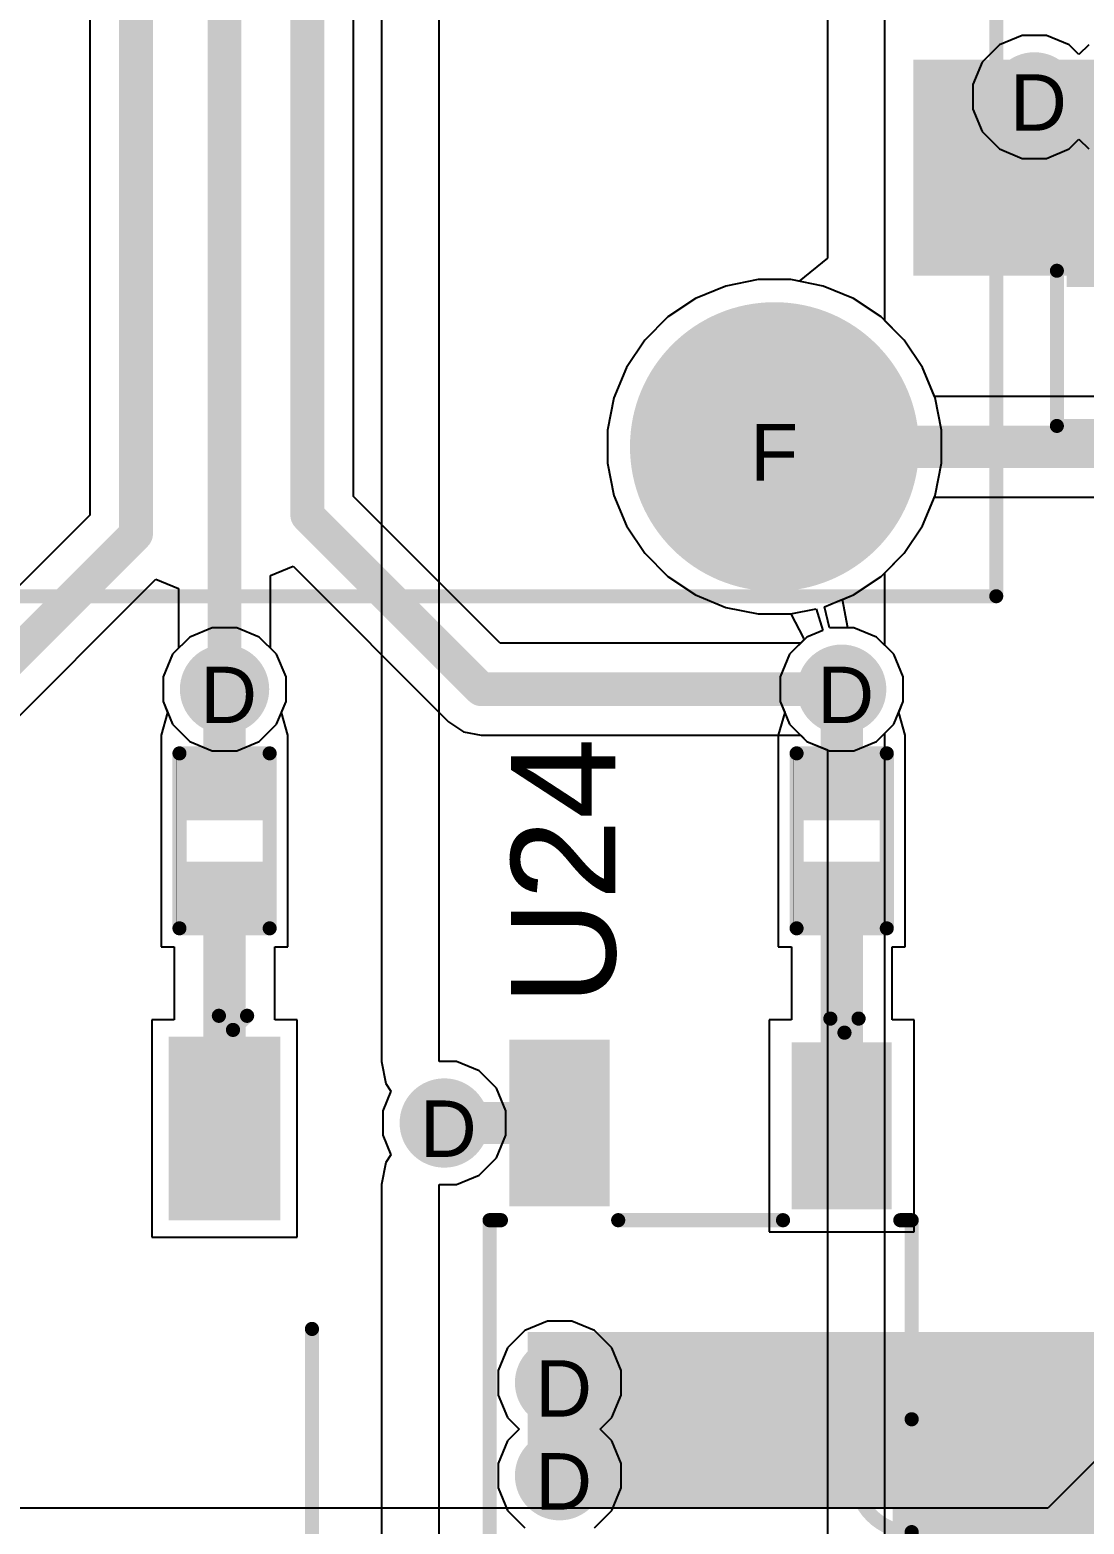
# Model space of a CAD drawing. Header units: inches. Extents: x 0 to 5401, y 0 to 5414.
# Drawn here: x 133.63 to 143.12, y 15.85 to 29.3 of the extents above; entities that cross this region are included whole.
import ezdxf

# ---------------------------------------------------------------- set-up
doc = ezdxf.new("R2010")
doc.units = ezdxf.units.IN
for name, color, linetype in [('Bottom Layer', 5, 'Continuous'), ('Bottom Solder', 6, 'Continuous'), ('Drill Drawing', 1, 'Continuous'), ('Layer 1', 16, 'Continuous'), ('Layer 2', 76, 'Continuous'), ('Multi-Layer', 9, 'Continuous'), ('Pad Holes', 156, 'Continuous'), ('Top Layer', 1, 'Continuous'), ('Top Overlay', 2, 'Continuous'), ('Top Paste', 8, 'Continuous'), ('Top Solder', 216, 'Continuous'), ('Via Holes', 16, 'Continuous')]:
    doc.layers.add(name, color=color, linetype=linetype)
doc.styles.add('Arial', font='', dxfattribs={"height": 0.2})
doc.styles.get('Arial').set_extended_font_data('Arial')

# ---------------------------------------------------------------- blocks, each defined once
blk = doc.blocks.new('SO_5_12')
at = {"layer": 'Top Layer'}
for points in [[(-3.85, 0.87), (-3.85, 1.67), (-2.45, 1.67), (-2.45, 0.87)], [(2.45, 0.87), (2.45, 1.67), (3.85, 1.67), (3.85, 0.87)], [(2.475, -0.4), (2.475, 0.4), (3.875, 0.4), (3.875, -0.4)], [(-3.875, -1.67), (-3.875, -0.87), (-2.475, -0.87), (-2.475, -1.67)], [(2.45, -1.67), (2.45, -0.87), (3.85, -0.87), (3.85, -1.67)]]:
    blk.add_hatch(color=1, dxfattribs=at).paths.add_polyline_path(points)
at = {"layer": 'Top Paste'}
for points in [[(-3.85, 0.87), (-3.85, 1.67), (-2.45, 1.67), (-2.45, 0.87)], [(2.45, 0.87), (2.45, 1.67), (3.85, 1.67), (3.85, 0.87)], [(2.475, -0.4), (2.475, 0.4), (3.875, 0.4), (3.875, -0.4)], [(-3.875, -1.67), (-3.875, -0.87), (-2.475, -0.87), (-2.475, -1.67)], [(2.45, -1.67), (2.45, -0.87), (3.85, -0.87), (3.85, -1.67)]]:
    blk.add_hatch(color=8, dxfattribs=at).paths.add_polyline_path(points)
at = {"layer": 'Top Solder'}
for points in [[(-3.901, 0.819), (-3.901, 1.721), (-2.399, 1.721), (-2.399, 0.819)], [(2.399, 0.819), (2.399, 1.721), (3.901, 1.721), (3.901, 0.819)], [(2.424, -0.451), (2.424, 0.451), (3.926, 0.451), (3.926, -0.451)], [(-3.926, -1.721), (-3.926, -0.819), (-2.424, -0.819), (-2.424, -1.721)], [(2.399, -1.721), (2.399, -0.819), (3.901, -0.819), (3.901, -1.721)]]:
    blk.add_hatch(color=216, dxfattribs=at).paths.add_polyline_path(points)
at = {"layer": 'Top Overlay'}
for points in [[(-2.3, 1.798, 0.127, 0.127, 0), (-2.3, 1.9, 0.127, 0.127, 0)], [(-0.508, 1.9, 0.127, 0.127, 0), (-2.3, 1.9, 0.127, 0.127, 0)], [(0.508, 1.9, 0.127, 0.127, -1), (-0.508, 1.9, 0.127, 0.127, 0)], [(2.3, 1.9, 0.127, 0.127, 0), (0.508, 1.9, 0.127, 0.127, 0)], [(2.3, 1.798, 0.127, 0.127, 0), (2.3, 1.9, 0.127, 0.127, 0)], [(2.3, 1.798, 0.127, 0.127, 0), (2.3, 1.9, 0.127, 0.127, 0)], [(-3.988, 1.295, 0.127, 0.127, 0), (-4.115, 1.422, 0.127, 0.127, 0)], [(-4.115, 1.168, 0.127, 0.127, 0), (-4.115, 1.422, 0.127, 0.127, 0)], [(-4.115, 1.168, 0.127, 0.127, 0), (-3.988, 1.295, 0.127, 0.127, 0)], [(-2.3, -0.742, 0.127, 0.127, 0), (-2.3, 0.742, 0.127, 0.127, 0)], [(2.3, 0.519, 0.127, 0.127, 0), (2.3, 0.742, 0.127, 0.127, 0)], [(2.3, -0.742, 0.127, 0.127, 0), (2.3, -0.519, 0.127, 0.127, 0)], [(-2.3, -1.9, 0.127, 0.127, 0), (-2.3, -1.798, 0.127, 0.127, 0)], [(2.3, -1.9, 0.127, 0.127, 0), (2.3, -1.798, 0.127, 0.127, 0)], [(2.3, -1.9, 0.127, 0.127, 0), (-2.3, -1.9, 0.127, 0.127, 0)]]:
    blk.add_lwpolyline(points, format="xyseb", dxfattribs=at)
for points in [[(-2.332, 1.9, 0.0635, 0.0635, 1), (-2.268, 1.9, 0.0635, 0.0635, 1)], [(-2.332, 1.9, 0.0635, 0.0635, 1), (-2.268, 1.9, 0.0635, 0.0635, 1)], [(-0.54, 1.9, 0.0635, 0.0635, 1), (-0.476, 1.9, 0.0635, 0.0635, 1)], [(-0.539, 1.9, 0.0635, 0.0635, 1), (-0.476, 1.9, 0.0635, 0.0635, 1)], [(0.476, 1.9, 0.0635, 0.0635, 1), (0.54, 1.9, 0.0635, 0.0635, 1)], [(0.476, 1.9, 0.0635, 0.0635, 1), (0.54, 1.9, 0.0635, 0.0635, 1)], [(2.268, 1.9, 0.0635, 0.0635, 1), (2.332, 1.9, 0.0635, 0.0635, 1)], [(2.268, 1.9, 0.0635, 0.0635, 1), (2.332, 1.9, 0.0635, 0.0635, 1)], [(2.268, 1.9, 0.0635, 0.0635, 1), (2.332, 1.9, 0.0635, 0.0635, 1)], [(-2.332, 1.798, 0.0635, 0.0635, 1), (-2.268, 1.798, 0.0635, 0.0635, 1)], [(2.268, 1.798, 0.0635, 0.0635, 1), (2.332, 1.798, 0.0635, 0.0635, 1)], [(2.268, 1.798, 0.0635, 0.0635, 1), (2.332, 1.798, 0.0635, 0.0635, 1)], [(-4.147, 1.422, 0.0635, 0.0635, 1), (-4.083, 1.422, 0.0635, 0.0635, 1)], [(-4.147, 1.422, 0.0635, 0.0635, 1), (-4.083, 1.422, 0.0635, 0.0635, 1)], [(-4.02, 1.295, 0.0635, 0.0635, 1), (-3.956, 1.295, 0.0635, 0.0635, 1)], [(-4.02, 1.295, 0.0635, 0.0635, 1), (-3.956, 1.295, 0.0635, 0.0635, 1)], [(-4.147, 1.168, 0.0635, 0.0635, 1), (-4.083, 1.168, 0.0635, 0.0635, 1)], [(-4.147, 1.168, 0.0635, 0.0635, 1), (-4.083, 1.168, 0.0635, 0.0635, 1)], [(-2.332, 0.742, 0.0635, 0.0635, 1), (-2.268, 0.742, 0.0635, 0.0635, 1)], [(2.268, 0.742, 0.0635, 0.0635, 1), (2.332, 0.742, 0.0635, 0.0635, 1)], [(2.268, 0.519, 0.0635, 0.0635, 1), (2.332, 0.519, 0.0635, 0.0635, 1)], [(2.268, -0.519, 0.0635, 0.0635, 1), (2.332, -0.519, 0.0635, 0.0635, 1)], [(-2.332, -0.742, 0.0635, 0.0635, 1), (-2.268, -0.742, 0.0635, 0.0635, 1)], [(2.268, -0.742, 0.0635, 0.0635, 1), (2.332, -0.742, 0.0635, 0.0635, 1)], [(-2.332, -1.798, 0.0635, 0.0635, 1), (-2.268, -1.798, 0.0635, 0.0635, 1)], [(2.268, -1.798, 0.0635, 0.0635, 1), (2.332, -1.798, 0.0635, 0.0635, 1)], [(-2.332, -1.9, 0.0635, 0.0635, 1), (-2.268, -1.9, 0.0635, 0.0635, 1)], [(-2.332, -1.9, 0.0635, 0.0635, 1), (-2.268, -1.9, 0.0635, 0.0635, 1)], [(2.268, -1.9, 0.0635, 0.0635, 1), (2.332, -1.9, 0.0635, 0.0635, 1)], [(2.268, -1.9, 0.0635, 0.0635, 1), (2.332, -1.9, 0.0635, 0.0635, 1)]]:
    blk.add_lwpolyline(points, format="xyseb", close=True, dxfattribs=at)
blk = doc.blocks.new('SOP_4_2_54_16')
at = {"layer": 'Top Layer'}
for points in [[(-3.85, 1.67), (-2.4, 1.67), (-2.4, 0.87), (-3.85, 0.87)], [(2.4, 1.67), (3.85, 1.67), (3.85, 0.87), (2.4, 0.87)], [(-3.85, -0.87), (-2.4, -0.87), (-2.4, -1.67), (-3.85, -1.67)], [(2.4, -0.87), (3.85, -0.87), (3.85, -1.67), (2.4, -1.67)]]:
    blk.add_hatch(color=1, dxfattribs=at).paths.add_polyline_path(points)
at = {"layer": 'Top Paste'}
for points in [[(-3.85, 1.67), (-2.4, 1.67), (-2.4, 0.87), (-3.85, 0.87)], [(2.4, 1.67), (3.85, 1.67), (3.85, 0.87), (2.4, 0.87)], [(-3.85, -0.87), (-2.4, -0.87), (-2.4, -1.67), (-3.85, -1.67)], [(2.4, -0.87), (3.85, -0.87), (3.85, -1.67), (2.4, -1.67)]]:
    blk.add_hatch(color=8, dxfattribs=at).paths.add_polyline_path(points)
at = {"layer": 'Top Solder'}
for points in [[(-3.952, 1.772), (-2.298, 1.772), (-2.298, 0.768), (-3.952, 0.768)], [(2.298, 1.772), (3.952, 1.772), (3.952, 0.768), (2.298, 0.768)], [(-3.952, -0.768), (-2.298, -0.768), (-2.298, -1.772), (-3.952, -1.772)], [(2.298, -0.768), (3.952, -0.768), (3.952, -1.772), (2.298, -1.772)]]:
    blk.add_hatch(color=216, dxfattribs=at).paths.add_polyline_path(points)
at = {"layer": 'Top Overlay'}
for points in [[(1.676, 2.057, 0.127, 0.127, 0), (-1.321, 2.057, 0.127, 0.127, 0)], [(-4.013, 1.346, 0.127, 0.127, 0), (-4.14, 1.473, 0.127, 0.127, 0)], [(-4.14, 1.219, 0.127, 0.127, 0), (-4.14, 1.473, 0.127, 0.127, 0)], [(-4.14, 1.219, 0.127, 0.127, 0), (-4.013, 1.346, 0.127, 0.127, 0)], [(1.676, -2.057, 0.127, 0.127, 0), (-1.321, -2.057, 0.127, 0.127, 0)]]:
    blk.add_lwpolyline(points, format="xyseb", dxfattribs=at)
for points in [[(-1.353, 2.057, 0.0635, 0.0635, 1), (-1.289, 2.057, 0.0635, 0.0635, 1)], [(1.645, 2.057, 0.0635, 0.0635, 1), (1.708, 2.057, 0.0635, 0.0635, 1)], [(-4.172, 1.473, 0.0635, 0.0635, 1), (-4.108, 1.473, 0.0635, 0.0635, 1)], [(-4.172, 1.473, 0.0635, 0.0635, 1), (-4.108, 1.473, 0.0635, 0.0635, 1)], [(-4.045, 1.346, 0.0635, 0.0635, 1), (-3.981, 1.346, 0.0635, 0.0635, 1)], [(-4.045, 1.346, 0.0635, 0.0635, 1), (-3.981, 1.346, 0.0635, 0.0635, 1)], [(-4.172, 1.219, 0.0635, 0.0635, 1), (-4.108, 1.219, 0.0635, 0.0635, 1)], [(-4.172, 1.219, 0.0635, 0.0635, 1), (-4.108, 1.219, 0.0635, 0.0635, 1)], [(-1.353, -2.057, 0.0635, 0.0635, 1), (-1.289, -2.057, 0.0635, 0.0635, 1)], [(1.645, -2.057, 0.0635, 0.0635, 1), (1.708, -2.057, 0.0635, 0.0635, 1)]]:
    blk.add_lwpolyline(points, format="xyseb", close=True, dxfattribs=at)
blk = doc.blocks.new('R___0402_70')
at = {"layer": 'Top Layer'}
for points in [[(-0.699, -0.318), (-0.699, 0.317), (-0.241, 0.317), (-0.241, -0.318)], [(0.241, -0.318), (0.241, 0.317), (0.699, 0.317), (0.699, -0.318)]]:
    blk.add_hatch(color=1, dxfattribs=at).paths.add_polyline_path(points)
at = {"layer": 'Top Paste'}
for points in [[(-0.699, -0.318), (-0.699, 0.317), (-0.241, 0.317), (-0.241, -0.318)], [(0.241, -0.318), (0.241, 0.317), (0.699, 0.317), (0.699, -0.318)]]:
    blk.add_hatch(color=8, dxfattribs=at).paths.add_polyline_path(points)
at = {"layer": 'Top Solder'}
for points in [[(-0.754, -0.373), (-0.754, 0.373), (-0.186, 0.373), (-0.186, -0.373)], [(0.186, -0.373), (0.186, 0.373), (0.754, 0.373), (0.754, -0.373)]]:
    blk.add_hatch(color=216, dxfattribs=at).paths.add_polyline_path(points)
at = {"layer": 'Top Overlay'}
for points in [[(0.787, 0.406, 0.127, 0.127, 0), (-0.787, 0.406, 0.127, 0.127, 0)], [(-0.787, -0.406, 0.127, 0.127, 0), (-0.787, 0.406, 0.127, 0.127, 0)], [(0.787, -0.406, 0.127, 0.127, 0), (0.787, 0.406, 0.127, 0.127, 0)], [(0.787, -0.406, 0.127, 0.127, 0), (-0.787, -0.406, 0.127, 0.127, 0)], [(0.813, -0.432, 0.00323, 0.00323, 0), (-0.813, -0.432, 0.00323, 0.00323, 0)]]:
    blk.add_lwpolyline(points, format="xyseb", dxfattribs=at)
for points in [[(-0.819, 0.406, 0.0635, 0.0635, 1), (-0.756, 0.406, 0.0635, 0.0635, 1)], [(-0.819, 0.406, 0.0635, 0.0635, 1), (-0.756, 0.406, 0.0635, 0.0635, 1)], [(0.756, 0.406, 0.0635, 0.0635, 1), (0.819, 0.406, 0.0635, 0.0635, 1)], [(0.756, 0.406, 0.0635, 0.0635, 1), (0.819, 0.406, 0.0635, 0.0635, 1)], [(-0.819, -0.406, 0.0635, 0.0635, 1), (-0.756, -0.406, 0.0635, 0.0635, 1)], [(-0.819, -0.406, 0.0635, 0.0635, 1), (-0.756, -0.406, 0.0635, 0.0635, 1)], [(0.756, -0.406, 0.0635, 0.0635, 1), (0.819, -0.406, 0.0635, 0.0635, 1)], [(0.756, -0.406, 0.0635, 0.0635, 1), (0.819, -0.406, 0.0635, 0.0635, 1)], [(-0.814, -0.432, 0.00161, 0.00161, 1), (-0.812, -0.432, 0.00161, 0.00161, 1)], [(0.812, -0.432, 0.00161, 0.00161, 1), (0.814, -0.432, 0.00161, 0.00161, 1)]]:
    blk.add_lwpolyline(points, format="xyseb", close=True, dxfattribs=at)
blk = doc.blocks.new('R___0402_78')
at = {"layer": 'Top Layer'}
for points in [[(-0.699, -0.318), (-0.699, 0.317), (-0.241, 0.317), (-0.241, -0.318)], [(0.241, -0.318), (0.241, 0.317), (0.699, 0.317), (0.699, -0.318)]]:
    blk.add_hatch(color=1, dxfattribs=at).paths.add_polyline_path(points)
at = {"layer": 'Top Paste'}
for points in [[(-0.699, -0.318), (-0.699, 0.317), (-0.241, 0.317), (-0.241, -0.318)], [(0.241, -0.318), (0.241, 0.317), (0.699, 0.317), (0.699, -0.318)]]:
    blk.add_hatch(color=8, dxfattribs=at).paths.add_polyline_path(points)
at = {"layer": 'Top Solder'}
for points in [[(-0.754, -0.373), (-0.754, 0.373), (-0.186, 0.373), (-0.186, -0.373)], [(0.186, -0.373), (0.186, 0.373), (0.754, 0.373), (0.754, -0.373)]]:
    blk.add_hatch(color=216, dxfattribs=at).paths.add_polyline_path(points)
at = {"layer": 'Top Overlay'}
for points in [[(0.787, 0.406, 0.127, 0.127, 0), (-0.787, 0.406, 0.127, 0.127, 0)], [(-0.787, -0.406, 0.127, 0.127, 0), (-0.787, 0.406, 0.127, 0.127, 0)], [(0.787, -0.406, 0.127, 0.127, 0), (0.787, 0.406, 0.127, 0.127, 0)], [(0.787, -0.406, 0.127, 0.127, 0), (-0.787, -0.406, 0.127, 0.127, 0)], [(0.813, -0.432, 0.00323, 0.00323, 0), (-0.813, -0.432, 0.00323, 0.00323, 0)]]:
    blk.add_lwpolyline(points, format="xyseb", dxfattribs=at)
for points in [[(-0.819, 0.406, 0.0635, 0.0635, 1), (-0.756, 0.406, 0.0635, 0.0635, 1)], [(-0.819, 0.406, 0.0635, 0.0635, 1), (-0.756, 0.406, 0.0635, 0.0635, 1)], [(0.756, 0.406, 0.0635, 0.0635, 1), (0.819, 0.406, 0.0635, 0.0635, 1)], [(0.756, 0.406, 0.0635, 0.0635, 1), (0.819, 0.406, 0.0635, 0.0635, 1)], [(-0.819, -0.406, 0.0635, 0.0635, 1), (-0.756, -0.406, 0.0635, 0.0635, 1)], [(-0.819, -0.406, 0.0635, 0.0635, 1), (-0.756, -0.406, 0.0635, 0.0635, 1)], [(0.756, -0.406, 0.0635, 0.0635, 1), (0.819, -0.406, 0.0635, 0.0635, 1)], [(0.756, -0.406, 0.0635, 0.0635, 1), (0.819, -0.406, 0.0635, 0.0635, 1)], [(-0.814, -0.432, 0.00161, 0.00161, 1), (-0.812, -0.432, 0.00161, 0.00161, 1)], [(0.812, -0.432, 0.00161, 0.00161, 1), (0.814, -0.432, 0.00161, 0.00161, 1)]]:
    blk.add_lwpolyline(points, format="xyseb", close=True, dxfattribs=at)
blk = doc.blocks.new('SOT_23_164')
at = {"layer": 'Top Layer'}
for points in [[(-0.41, 1.46), (0.41, 1.46), (0.41, 0.54), (-0.41, 0.54)], [(-1.36, -0.54), (-0.54, -0.54), (-0.54, -1.46), (-1.36, -1.46)], [(0.54, -0.54), (1.36, -0.54), (1.36, -1.46), (0.54, -1.46)]]:
    blk.add_hatch(color=1, dxfattribs=at).paths.add_polyline_path(points)
at = {"layer": 'Top Paste'}
for points in [[(-0.41, 1.46), (0.41, 1.46), (0.41, 0.54), (-0.41, 0.54)], [(-1.36, -0.54), (-0.54, -0.54), (-0.54, -1.46), (-1.36, -1.46)], [(0.54, -0.54), (1.36, -0.54), (1.36, -1.46), (0.54, -1.46)]]:
    blk.add_hatch(color=8, dxfattribs=at).paths.add_polyline_path(points)
at = {"layer": 'Top Solder'}
for points in [[(-0.512, 1.562), (0.512, 1.562), (0.512, 0.438), (-0.512, 0.438)], [(-1.462, -0.438), (-0.438, -0.438), (-0.438, -1.562), (-1.462, -1.562)], [(0.438, -0.438), (1.462, -0.438), (1.462, -1.562), (0.438, -1.562)]]:
    blk.add_hatch(color=216, dxfattribs=at).paths.add_polyline_path(points)
at = {"layer": 'Top Overlay'}
for points in [[(-1.549, 0.813, 0.127, 0.127, 0), (-1.549, -0.584, 0.127, 0.127, 0)], [(-0.559, 0.813, 0.127, 0.127, 0), (-1.549, 0.813, 0.127, 0.127, 0)], [(1.549, 0.813, 0.127, 0.127, 0), (0.559, 0.813, 0.127, 0.127, 0)], [(1.549, 0.813, 0.127, 0.127, 0), (1.549, -0.584, 0.127, 0.127, 0)], [(0.33, -0.787, 0.127, 0.127, 0), (-0.33, -0.787, 0.127, 0.127, 0)], [(-1.549, -1.168, 0.127, 0.127, 0), (-1.676, -1.041, 0.127, 0.127, 0)], [(-1.676, -1.041, 0.127, 0.127, 0), (-1.676, -1.295, 0.127, 0.127, 0)], [(-1.549, -1.168, 0.127, 0.127, 0), (-1.676, -1.295, 0.127, 0.127, 0)]]:
    blk.add_lwpolyline(points, format="xyseb", dxfattribs=at)
for points in [[(-1.581, 0.813, 0.0635, 0.0635, 1), (-1.518, 0.813, 0.0635, 0.0635, 1)], [(-1.581, 0.813, 0.0635, 0.0635, 1), (-1.518, 0.813, 0.0635, 0.0635, 1)], [(-0.591, 0.813, 0.0635, 0.0635, 1), (-0.527, 0.813, 0.0635, 0.0635, 1)], [(0.527, 0.813, 0.0635, 0.0635, 1), (0.591, 0.813, 0.0635, 0.0635, 1)], [(1.518, 0.813, 0.0635, 0.0635, 1), (1.581, 0.813, 0.0635, 0.0635, 1)], [(1.518, 0.813, 0.0635, 0.0635, 1), (1.581, 0.813, 0.0635, 0.0635, 1)], [(-1.581, -0.584, 0.0635, 0.0635, 1), (-1.518, -0.584, 0.0635, 0.0635, 1)], [(1.518, -0.584, 0.0635, 0.0635, 1), (1.581, -0.584, 0.0635, 0.0635, 1)], [(-0.362, -0.787, 0.0635, 0.0635, 1), (-0.298, -0.787, 0.0635, 0.0635, 1)], [(0.298, -0.787, 0.0635, 0.0635, 1), (0.362, -0.787, 0.0635, 0.0635, 1)], [(-1.708, -1.041, 0.0635, 0.0635, 1), (-1.645, -1.041, 0.0635, 0.0635, 1)], [(-1.708, -1.041, 0.0635, 0.0635, 1), (-1.645, -1.041, 0.0635, 0.0635, 1)], [(-1.581, -1.168, 0.0635, 0.0635, 1), (-1.518, -1.168, 0.0635, 0.0635, 1)], [(-1.581, -1.168, 0.0635, 0.0635, 1), (-1.518, -1.168, 0.0635, 0.0635, 1)], [(-1.708, -1.295, 0.0635, 0.0635, 1), (-1.645, -1.295, 0.0635, 0.0635, 1)], [(-1.708, -1.295, 0.0635, 0.0635, 1), (-1.645, -1.295, 0.0635, 0.0635, 1)]]:
    blk.add_lwpolyline(points, format="xyseb", close=True, dxfattribs=at)
blk = doc.blocks.new('HF33F_024_ZS3_175')
at = {"layer": 'Bottom Layer'}
h = blk.add_hatch(color=5, dxfattribs=at)
edge = h.paths.add_edge_path()
edge.add_arc((-8.9, 3.81), 1.25, 0, 360)
at = {"layer": 'Bottom Solder'}
h = blk.add_hatch(color=6, dxfattribs=at)
edge = h.paths.add_edge_path()
edge.add_arc((-8.9, 3.81), 1.301, 0, 360)
at = {"layer": 'Layer 1'}
h = blk.add_hatch(color=16, dxfattribs=at)
edge = h.paths.add_edge_path()
edge.add_arc((-8.9, 3.81), 1.25, 0, 360)
at = {"layer": 'Layer 2'}
h = blk.add_hatch(color=76, dxfattribs=at)
edge = h.paths.add_edge_path()
edge.add_arc((-8.9, 3.81), 1.25, 0, 360)
at = {"layer": 'Multi-Layer'}
h = blk.add_hatch(color=9, dxfattribs=at)
edge = h.paths.add_edge_path()
edge.add_arc((-8.9, 3.81), 1.25, 0, 360)
at = {"layer": 'Pad Holes'}
h = blk.add_hatch(color=7, dxfattribs=at)
edge = h.paths.add_edge_path()
edge.add_arc((-8.9, 3.81), 0.7, 0, 360)
at = {"layer": 'Top Layer'}
h = blk.add_hatch(color=1, dxfattribs=at)
edge = h.paths.add_edge_path()
edge.add_arc((-8.9, 3.81), 1.25, 0, 360)
at = {"layer": 'Top Solder'}
h = blk.add_hatch(color=216, dxfattribs=at)
edge = h.paths.add_edge_path()
edge.add_arc((-8.9, 3.81), 1.301, 0, 360)
at = {"layer": 'Top Overlay'}
for points in [[(-10.897, 5.156, 0.127, 0.127, 0), (-10.897, -5.163, 0.127, 0.127, 0)], [(9.677, 5.156, 0.127, 0.127, 0), (-10.897, 5.156, 0.127, 0.127, 0)]]:
    blk.add_lwpolyline(points, format="xyseb", dxfattribs=at)
blk.add_lwpolyline([(-10.928, 5.156, 0.0635, 0.0635, 1), (-10.865, 5.156, 0.0635, 0.0635, 1)], format="xyseb", close=True, dxfattribs=at)
blk.add_lwpolyline([(-10.928, 5.156, 0.0635, 0.0635, 1), (-10.865, 5.156, 0.0635, 0.0635, 1)], format="xyseb", close=True, dxfattribs=at)

msp = doc.modelspace()

# ---------------------------------------------------------------- hatches: boundary and pattern name
at = {"layer": 'Bottom Layer'}
h = msp.add_hatch(color=5, dxfattribs=at)
edge = h.paths.add_edge_path()
edge.add_arc((142.672, 28.695), 0.3, 0, 360)
h = msp.add_hatch(color=5, dxfattribs=at)
edge = h.paths.add_edge_path()
edge.add_arc((135.381, 23.363), 0.3, 0, 360)
h = msp.add_hatch(color=5, dxfattribs=at)
edge = h.paths.add_edge_path()
edge.add_arc((140.937, 23.363), 0.3, 0, 360)
h = msp.add_hatch(color=5, dxfattribs=at)
edge = h.paths.add_edge_path()
edge.add_arc((137.359, 19.458), 0.3, 0, 360)
h = msp.add_hatch(color=5, dxfattribs=at)
edge = h.paths.add_edge_path()
edge.add_arc((138.397, 17.12), 0.3, 0, 360)
h = msp.add_hatch(color=5, dxfattribs=at)
edge = h.paths.add_edge_path()
edge.add_arc((138.397, 16.283), 0.3, 0, 360)
at = {"layer": 'Bottom Solder'}
h = msp.add_hatch(color=6, dxfattribs=at)
edge = h.paths.add_edge_path()
edge.add_arc((142.672, 28.695), 0.402, 0, 360)
h = msp.add_hatch(color=6, dxfattribs=at)
edge = h.paths.add_edge_path()
edge.add_arc((143.474, 28.695), 0.402, 0, 360)
h = msp.add_hatch(color=6, dxfattribs=at)
edge = h.paths.add_edge_path()
edge.add_arc((135.381, 23.363), 0.402, 0, 360)
h = msp.add_hatch(color=6, dxfattribs=at)
edge = h.paths.add_edge_path()
edge.add_arc((140.937, 23.363), 0.402, 0, 360)
h = msp.add_hatch(color=6, dxfattribs=at)
edge = h.paths.add_edge_path()
edge.add_arc((137.359, 19.458), 0.402, 0, 360)
h = msp.add_hatch(color=6, dxfattribs=at)
edge = h.paths.add_edge_path()
edge.add_arc((138.397, 17.12), 0.402, 0, 360)
h = msp.add_hatch(color=6, dxfattribs=at)
edge = h.paths.add_edge_path()
edge.add_arc((138.397, 16.283), 0.402, 0, 360)
at = {"layer": 'Layer 1'}
h = msp.add_hatch(color=16, dxfattribs=at)
edge = h.paths.add_edge_path()
edge.add_arc((142.672, 28.695), 0.3, 0, 360)
h = msp.add_hatch(color=16, dxfattribs=at)
edge = h.paths.add_edge_path()
edge.add_arc((135.381, 23.363), 0.3, 0, 360)
h = msp.add_hatch(color=16, dxfattribs=at)
edge = h.paths.add_edge_path()
edge.add_arc((140.937, 23.363), 0.3, 0, 360)
h = msp.add_hatch(color=16, dxfattribs=at)
edge = h.paths.add_edge_path()
edge.add_arc((137.359, 19.458), 0.3, 0, 360)
h = msp.add_hatch(color=16, dxfattribs=at)
edge = h.paths.add_edge_path()
edge.add_arc((138.397, 17.12), 0.3, 0, 360)
h = msp.add_hatch(color=16, dxfattribs=at)
edge = h.paths.add_edge_path()
edge.add_arc((138.397, 16.283), 0.3, 0, 360)
at = {"layer": 'Layer 2'}
h = msp.add_hatch(color=76, dxfattribs=at)
edge = h.paths.add_edge_path()
edge.add_arc((142.672, 28.695), 0.3, 0, 360)
h = msp.add_hatch(color=76, dxfattribs=at)
edge = h.paths.add_edge_path()
edge.add_arc((135.381, 23.363), 0.3, 0, 360)
h = msp.add_hatch(color=76, dxfattribs=at)
edge = h.paths.add_edge_path()
edge.add_arc((140.937, 23.363), 0.3, 0, 360)
h = msp.add_hatch(color=76, dxfattribs=at)
edge = h.paths.add_edge_path()
edge.add_arc((137.359, 19.458), 0.3, 0, 360)
h = msp.add_hatch(color=76, dxfattribs=at)
edge = h.paths.add_edge_path()
edge.add_arc((138.397, 17.12), 0.3, 0, 360)
h = msp.add_hatch(color=76, dxfattribs=at)
edge = h.paths.add_edge_path()
edge.add_arc((138.397, 16.283), 0.3, 0, 360)
at = {"layer": 'Top Layer'}
for points in [[(141.581, 27.086), (143.884, 27.086), (143.884, 29.029), (141.581, 29.029)], [(138.111, 15.988), (143.862, 15.988), (143.862, 17.577), (138.111, 17.577)], [(141.395, 14.509), (143.862, 14.509), (143.862, 17.577), (141.395, 17.577)]]:
    msp.add_hatch(color=1, dxfattribs=at).paths.add_polyline_path(points)
h = msp.add_hatch(color=1, dxfattribs=at)
edge = h.paths.add_edge_path()
edge.add_arc((142.672, 28.695), 0.3, 0, 360)
h = msp.add_hatch(color=1, dxfattribs=at)
edge = h.paths.add_edge_path()
edge.add_arc((135.381, 23.363), 0.3, 0, 360)
h = msp.add_hatch(color=1, dxfattribs=at)
edge = h.paths.add_edge_path()
edge.add_arc((140.937, 23.363), 0.3, 0, 360)
h = msp.add_hatch(color=1, dxfattribs=at)
edge = h.paths.add_edge_path()
edge.add_arc((137.359, 19.458), 0.3, 0, 360)
h = msp.add_hatch(color=1, dxfattribs=at)
edge = h.paths.add_edge_path()
edge.add_arc((138.397, 17.12), 0.3, 0, 360)
h = msp.add_hatch(color=1, dxfattribs=at)
edge = h.paths.add_edge_path()
edge.add_arc((138.397, 16.283), 0.3, 0, 360)
at = {"layer": 'Top Solder'}
h = msp.add_hatch(color=216, dxfattribs=at)
edge = h.paths.add_edge_path()
edge.add_arc((142.672, 28.695), 0.402, 0, 360)
h = msp.add_hatch(color=216, dxfattribs=at)
edge = h.paths.add_edge_path()
edge.add_arc((143.474, 28.695), 0.402, 0, 360)
h = msp.add_hatch(color=216, dxfattribs=at)
edge = h.paths.add_edge_path()
edge.add_arc((135.381, 23.363), 0.402, 0, 360)
h = msp.add_hatch(color=216, dxfattribs=at)
edge = h.paths.add_edge_path()
edge.add_arc((140.937, 23.363), 0.402, 0, 360)
h = msp.add_hatch(color=216, dxfattribs=at)
edge = h.paths.add_edge_path()
edge.add_arc((137.359, 19.458), 0.402, 0, 360)
h = msp.add_hatch(color=216, dxfattribs=at)
edge = h.paths.add_edge_path()
edge.add_arc((138.397, 17.12), 0.402, 0, 360)
h = msp.add_hatch(color=216, dxfattribs=at)
edge = h.paths.add_edge_path()
edge.add_arc((138.397, 16.283), 0.402, 0, 360)
at = {"layer": 'Via Holes'}
h = msp.add_hatch(color=7, dxfattribs=at)
edge = h.paths.add_edge_path()
edge.add_arc((142.672, 28.695), 0.15, 0, 360)
h = msp.add_hatch(color=7, dxfattribs=at)
edge = h.paths.add_edge_path()
edge.add_arc((135.381, 23.363), 0.15, 0, 360)
h = msp.add_hatch(color=7, dxfattribs=at)
edge = h.paths.add_edge_path()
edge.add_arc((140.937, 23.363), 0.15, 0, 360)
h = msp.add_hatch(color=7, dxfattribs=at)
edge = h.paths.add_edge_path()
edge.add_arc((137.359, 19.458), 0.15, 0, 360)
h = msp.add_hatch(color=7, dxfattribs=at)
edge = h.paths.add_edge_path()
edge.add_arc((138.397, 17.12), 0.15, 0, 360)
h = msp.add_hatch(color=7, dxfattribs=at)
edge = h.paths.add_edge_path()
edge.add_arc((138.397, 16.283), 0.15, 0, 360)

# ---------------------------------------------------------------- linework, layer by layer
at = {"layer": 'Bottom Layer'}
for p, q in [((136.541, 25.099), (136.541, 74.953)), ((134.169, 73.603), (134.169, 24.931)), ((140.184, 27.05), (139.893, 26.992)), ((140.48, 27.05), (140.184, 27.05)), ((140.771, 26.992), (140.48, 27.05)), ((139.893, 26.992), (139.62, 26.879)), ((141.044, 26.879), (140.771, 26.992)), ((139.62, 26.879), (139.373, 26.714)), ((141.291, 26.714), (141.044, 26.879)), ((139.373, 26.714), (139.164, 26.505)), ((141.5, 26.505), (141.291, 26.714)), ((139.164, 26.505), (138.999, 26.258)), ((141.665, 26.258), (141.5, 26.505)), ((138.999, 26.258), (138.886, 25.985)), ((141.778, 25.985), (141.665, 26.258)), ((138.886, 25.985), (138.828, 25.694)), ((141.836, 25.694), (141.778, 25.985)), ((138.828, 25.694), (138.828, 25.398)), ((141.836, 25.398), (141.836, 25.694)), ((138.828, 25.398), (138.886, 25.107)), ((141.778, 25.107), (141.836, 25.398)), ((137.863, 23.777), (136.541, 25.099)), ((138.886, 25.107), (138.999, 24.833)), ((141.665, 24.833), (141.778, 25.107)), ((134.169, 24.931), (131.18, 21.942)), ((138.999, 24.833), (139.164, 24.587)), ((141.5, 24.587), (141.665, 24.833)), ((139.164, 24.587), (139.373, 24.378)), ((141.291, 24.378), (141.5, 24.587)), ((131.645, 21.235), (134.763, 24.353)), ((134.763, 24.353), (134.966, 24.269)), ((135.795, 24.386), (135.998, 24.47)), ((135.795, 23.732), (135.795, 24.386)), ((135.998, 24.47), (137.398, 23.07)), ((139.373, 24.378), (139.62, 24.213)), ((141.044, 24.213), (141.291, 24.378)), ((134.966, 24.269), (134.966, 23.732)), ((139.62, 24.213), (139.893, 24.1)), ((140.896, 24.152), (141.044, 24.213)), ((139.893, 24.1), (140.184, 24.042)), ((140.48, 24.042), (140.706, 24.087)), ((140.706, 24.087), (140.766, 23.891)), ((140.783, 24.105), (140.896, 24.152)), ((140.827, 23.917), (140.783, 24.105)), ((140.184, 24.042), (140.48, 24.042)), ((140.623, 23.832), (140.568, 23.777)), ((140.766, 23.891), (140.623, 23.832)), ((141.047, 23.917), (140.827, 23.917)), ((141.251, 23.832), (141.047, 23.917)), ((141.407, 23.677), (141.251, 23.832)), ((134.911, 23.677), (134.827, 23.473)), ((134.966, 23.732), (134.911, 23.677)), ((135.85, 23.677), (135.795, 23.732)), ((135.935, 23.473), (135.85, 23.677)), ((140.568, 23.777), (137.863, 23.777)), ((141.491, 23.473), (141.407, 23.677)), ((134.827, 23.473), (134.827, 23.253)), ((135.935, 23.253), (135.935, 23.473)), ((141.491, 23.253), (141.491, 23.473)), ((134.827, 23.253), (134.911, 23.049)), ((135.85, 23.049), (135.935, 23.253)), ((141.407, 23.049), (141.491, 23.253)), ((134.911, 23.049), (135.067, 22.893)), ((135.694, 22.893), (135.85, 23.049)), ((137.398, 23.07), (137.533, 22.98)), ((141.251, 22.893), (141.407, 23.049)), ((135.067, 22.893), (135.27, 22.809)), ((135.491, 22.809), (135.694, 22.893)), ((137.533, 22.98), (137.691, 22.948)), ((137.691, 22.948), (140.568, 22.948)), ((140.568, 22.948), (140.623, 22.893)), ((140.623, 22.893), (140.827, 22.809)), ((141.047, 22.809), (141.251, 22.893)), ((135.27, 22.809), (135.491, 22.809)), ((140.827, 22.809), (141.047, 22.809)), ((146.601, 19.799), (142.792, 15.991)), ((142.792, 15.991), (38.513, 15.991))]:
    msp.add_line(p, q, dxfattribs=at)
for points in [[(136.126, 24.928, 0.305, 0.305, 0), (136.126, 74.953, 0.305, 0.305, 0)], [(135.381, 23.363, 0.305, 0.305, 0), (135.381, 74.343, 0.305, 0.305, 0)], [(134.584, 24.76, 0.305, 0.305, 0), (134.584, 73.774, 0.305, 0.305, 0)], [(136.126, 24.928, 0.305, 0.305, 0), (137.691, 23.363, 0.305, 0.305, 0)], [(131.352, 21.528, 0.305, 0.305, 0), (134.584, 24.76, 0.305, 0.305, 0)], [(137.691, 23.363, 0.305, 0.305, 0), (140.937, 23.363, 0.305, 0.305, 0)], [(142.964, 15.576, 0.305, 0.305, 0), (147.015, 19.628, 0.305, 0.305, 0)]]:
    msp.add_lwpolyline(points, format="xyseb", dxfattribs=at)
for points in [[(136.05, 24.928, 0.152, 0.152, 1), (136.203, 24.928, 0.152, 0.152, 1)], [(136.05, 24.928, 0.152, 0.152, 1), (136.203, 24.928, 0.152, 0.152, 1)], [(134.508, 24.76, 0.152, 0.152, 1), (134.66, 24.76, 0.152, 0.152, 1)], [(134.508, 24.76, 0.152, 0.152, 1), (134.66, 24.76, 0.152, 0.152, 1)], [(135.304, 23.363, 0.152, 0.152, 1), (135.457, 23.363, 0.152, 0.152, 1)], [(137.615, 23.363, 0.152, 0.152, 1), (137.767, 23.363, 0.152, 0.152, 1)], [(137.615, 23.363, 0.152, 0.152, 1), (137.767, 23.363, 0.152, 0.152, 1)], [(140.861, 23.363, 0.152, 0.152, 1), (141.013, 23.363, 0.152, 0.152, 1)]]:
    msp.add_lwpolyline(points, format="xyseb", close=True, dxfattribs=at)
at = {"layer": 'Layer 1'}
for p, q in [((141.326, 26.679), (141.326, 32.032)), ((140.808, 31.468), (140.808, 27.244)), ((142.562, 29.249), (142.358, 29.165)), ((142.782, 29.249), (142.562, 29.249)), ((142.986, 29.165), (142.782, 29.249)), ((142.358, 29.165), (142.202, 29.009)), ((143.073, 29.078), (142.986, 29.165)), ((143.161, 29.165), (143.073, 29.078)), ((142.202, 29.009), (142.118, 28.806)), ((142.118, 28.806), (142.118, 28.585)), ((142.118, 28.585), (142.202, 28.382)), ((142.202, 28.382), (142.358, 28.226)), ((142.986, 28.226), (143.073, 28.313)), ((143.073, 28.313), (143.161, 28.226)), ((142.358, 28.226), (142.562, 28.141)), ((142.562, 28.141), (142.782, 28.141)), ((142.782, 28.141), (142.986, 28.226)), ((140.808, 27.244), (140.554, 27.035)), ((140.184, 27.05), (139.893, 26.992)), ((140.48, 27.05), (140.184, 27.05)), ((140.554, 27.035), (140.48, 27.05)), ((139.893, 26.992), (139.62, 26.879)), ((139.62, 26.879), (139.373, 26.714)), ((139.373, 26.714), (139.164, 26.505)), ((141.5, 26.505), (141.326, 26.679)), ((139.164, 26.505), (138.999, 26.258)), ((141.665, 26.258), (141.5, 26.505)), ((138.999, 26.258), (138.886, 25.985)), ((141.778, 25.985), (141.665, 26.258)), ((138.886, 25.985), (138.828, 25.694)), ((141.836, 25.694), (141.778, 25.985)), ((138.828, 25.694), (138.828, 25.398)), ((141.836, 25.398), (141.836, 25.694)), ((138.828, 25.398), (138.886, 25.107)), ((141.778, 25.107), (141.836, 25.398)), ((138.886, 25.107), (138.999, 24.833)), ((141.665, 24.833), (141.778, 25.107)), ((138.999, 24.833), (139.164, 24.587)), ((141.5, 24.587), (141.665, 24.833)), ((139.164, 24.587), (139.373, 24.378)), ((141.326, 24.412), (141.5, 24.587)), ((139.373, 24.378), (139.62, 24.213)), ((141.326, 23.758), (141.326, 24.412)), ((139.62, 24.213), (139.893, 24.1)), ((139.893, 24.1), (140.184, 24.042)), ((140.184, 24.042), (140.48, 24.042)), ((140.48, 24.042), (140.593, 23.823)), ((135.067, 23.832), (134.911, 23.677)), ((135.27, 23.917), (135.067, 23.832)), ((135.491, 23.917), (135.27, 23.917)), ((135.694, 23.832), (135.491, 23.917)), ((135.85, 23.677), (135.694, 23.832)), ((140.593, 23.823), (140.597, 23.806)), ((134.911, 23.677), (134.827, 23.473)), ((135.935, 23.473), (135.85, 23.677)), ((140.467, 23.677), (140.383, 23.473)), ((140.597, 23.806), (140.467, 23.677)), ((141.407, 23.677), (141.326, 23.758)), ((141.491, 23.473), (141.407, 23.677)), ((134.827, 23.473), (134.827, 23.253)), ((135.935, 23.253), (135.935, 23.473)), ((140.383, 23.473), (140.383, 23.253)), ((141.491, 23.253), (141.491, 23.473)), ((134.827, 23.253), (134.911, 23.049)), ((135.85, 23.049), (135.935, 23.253)), ((140.383, 23.253), (140.467, 23.049)), ((141.407, 23.049), (141.491, 23.253)), ((134.911, 23.049), (135.067, 22.893)), ((135.694, 22.893), (135.85, 23.049)), ((140.467, 23.049), (140.623, 22.893)), ((141.326, 22.968), (141.407, 23.049)), ((135.067, 22.893), (135.27, 22.809)), ((135.491, 22.809), (135.694, 22.893)), ((140.623, 22.893), (140.808, 22.817)), ((141.326, 9.95), (141.326, 22.968)), ((135.27, 22.809), (135.491, 22.809)), ((140.808, 22.817), (140.808, 10.468))]:
    msp.add_line(p, q, dxfattribs=at)
at = {"layer": 'Layer 2'}
for p, q in [((137.312, 20.012), (137.312, 74.314)), ((136.794, 73.796), (136.794, 20.012)), ((142.562, 29.249), (142.358, 29.165)), ((142.782, 29.249), (142.562, 29.249)), ((142.986, 29.165), (142.782, 29.249)), ((142.358, 29.165), (142.202, 29.009)), ((143.073, 29.078), (142.986, 29.165)), ((143.161, 29.165), (143.073, 29.078)), ((142.202, 29.009), (142.118, 28.806)), ((142.118, 28.806), (142.118, 28.585)), ((142.118, 28.585), (142.202, 28.382)), ((142.202, 28.382), (142.358, 28.226)), ((142.986, 28.226), (143.073, 28.313)), ((143.073, 28.313), (143.161, 28.226)), ((142.358, 28.226), (142.562, 28.141)), ((142.562, 28.141), (142.782, 28.141)), ((142.782, 28.141), (142.986, 28.226)), ((140.184, 27.05), (139.893, 26.992)), ((140.48, 27.05), (140.184, 27.05)), ((140.771, 26.992), (140.48, 27.05)), ((139.893, 26.992), (139.62, 26.879)), ((141.044, 26.879), (140.771, 26.992)), ((139.62, 26.879), (139.373, 26.714)), ((141.291, 26.714), (141.044, 26.879)), ((139.373, 26.714), (139.164, 26.505)), ((141.5, 26.505), (141.291, 26.714)), ((139.164, 26.505), (138.999, 26.258)), ((141.665, 26.258), (141.5, 26.505)), ((138.999, 26.258), (138.886, 25.985)), ((141.778, 25.985), (141.665, 26.258)), ((138.886, 25.985), (138.828, 25.694)), ((141.836, 25.694), (141.778, 25.985)), ((138.828, 25.694), (138.828, 25.398)), ((141.836, 25.398), (141.836, 25.694)), ((138.828, 25.398), (138.886, 25.107)), ((141.778, 25.107), (141.836, 25.398)), ((138.886, 25.107), (138.999, 24.833)), ((141.665, 24.833), (141.778, 25.107)), ((138.999, 24.833), (139.164, 24.587)), ((141.5, 24.587), (141.665, 24.833)), ((139.164, 24.587), (139.373, 24.378)), ((141.291, 24.378), (141.5, 24.587)), ((139.373, 24.378), (139.62, 24.213)), ((141.044, 24.213), (141.291, 24.378)), ((139.62, 24.213), (139.893, 24.1)), ((140.943, 24.171), (141.044, 24.213)), ((139.893, 24.1), (140.184, 24.042)), ((140.993, 23.917), (140.943, 24.171)), ((140.184, 24.042), (140.48, 24.042)), ((140.48, 24.042), (140.593, 23.823)), ((135.067, 23.832), (134.911, 23.677)), ((135.27, 23.917), (135.067, 23.832)), ((135.491, 23.917), (135.27, 23.917)), ((135.694, 23.832), (135.491, 23.917)), ((135.85, 23.677), (135.694, 23.832)), ((140.593, 23.823), (140.597, 23.806)), ((141.047, 23.917), (140.993, 23.917)), ((141.251, 23.832), (141.047, 23.917)), ((141.407, 23.677), (141.251, 23.832)), ((134.911, 23.677), (134.827, 23.473)), ((135.935, 23.473), (135.85, 23.677)), ((140.467, 23.677), (140.383, 23.473)), ((140.597, 23.806), (140.467, 23.677)), ((141.491, 23.473), (141.407, 23.677)), ((134.827, 23.473), (134.827, 23.253)), ((135.935, 23.253), (135.935, 23.473)), ((140.383, 23.473), (140.383, 23.253)), ((141.491, 23.253), (141.491, 23.473)), ((134.827, 23.253), (134.911, 23.049)), ((135.85, 23.049), (135.935, 23.253)), ((140.383, 23.253), (140.467, 23.049)), ((141.407, 23.049), (141.491, 23.253)), ((134.911, 23.049), (135.067, 22.893)), ((135.694, 22.893), (135.85, 23.049)), ((140.467, 23.049), (140.623, 22.893)), ((141.251, 22.893), (141.407, 23.049)), ((135.067, 22.893), (135.27, 22.809)), ((135.491, 22.809), (135.694, 22.893)), ((140.623, 22.893), (140.827, 22.809)), ((141.047, 22.809), (141.251, 22.893)), ((135.27, 22.809), (135.491, 22.809)), ((140.827, 22.809), (141.047, 22.809)), ((136.794, 20.012), (136.834, 19.814)), ((137.47, 20.012), (137.312, 20.012)), ((137.673, 19.928), (137.47, 20.012)), ((137.829, 19.772), (137.673, 19.928)), ((136.834, 19.814), (136.879, 19.746)), ((136.879, 19.746), (136.805, 19.568)), ((137.913, 19.568), (137.829, 19.772)), ((136.805, 19.568), (136.805, 19.348)), ((137.913, 19.348), (137.913, 19.568)), ((136.805, 19.348), (136.879, 19.17)), ((137.829, 19.144), (137.913, 19.348)), ((136.834, 19.102), (136.794, 18.904)), ((136.879, 19.17), (136.834, 19.102)), ((137.673, 18.988), (137.829, 19.144)), ((137.47, 18.904), (137.673, 18.988)), ((136.794, 18.904), (136.794, 14.564)), ((137.312, 14.046), (137.312, 18.904)), ((137.312, 18.904), (137.47, 18.904)), ((138.287, 17.674), (138.083, 17.589)), ((138.507, 17.674), (138.287, 17.674)), ((138.711, 17.589), (138.507, 17.674)), ((138.083, 17.589), (137.927, 17.433)), ((138.867, 17.433), (138.711, 17.589)), ((137.927, 17.433), (137.843, 17.23)), ((138.951, 17.23), (138.867, 17.433)), ((137.843, 17.23), (137.843, 17.009)), ((138.951, 17.009), (138.951, 17.23)), ((137.843, 17.009), (137.927, 16.806)), ((138.867, 16.806), (138.951, 17.009)), ((137.927, 16.806), (138.032, 16.701)), ((138.032, 16.701), (137.927, 16.597)), ((138.762, 16.701), (138.867, 16.806)), ((138.867, 16.597), (138.762, 16.701)), ((137.927, 16.597), (137.843, 16.393)), ((138.951, 16.393), (138.867, 16.597)), ((137.843, 16.393), (137.843, 16.173)), ((138.951, 16.173), (138.951, 16.393)), ((137.843, 16.173), (137.927, 15.969)), ((138.867, 15.969), (138.951, 16.173)), ((137.927, 15.969), (138.083, 15.813)), ((138.711, 15.813), (138.867, 15.969))]:
    msp.add_line(p, q, dxfattribs=at)
at = {"layer": 'Top Layer'}
for p, q in [((140.184, 27.05), (139.893, 26.992)), ((140.48, 27.05), (140.184, 27.05)), ((140.771, 26.992), (140.48, 27.05)), ((139.893, 26.992), (139.62, 26.879)), ((141.044, 26.879), (140.771, 26.992)), ((139.62, 26.879), (139.373, 26.714)), ((141.291, 26.714), (141.044, 26.879)), ((139.373, 26.714), (139.164, 26.505)), ((141.5, 26.505), (141.291, 26.714)), ((139.164, 26.505), (138.999, 26.258)), ((141.665, 26.258), (141.5, 26.505)), ((138.999, 26.258), (138.886, 25.985)), ((141.772, 25.999), (141.665, 26.258)), ((138.886, 25.985), (138.828, 25.694)), ((143.76, 25.999), (141.772, 25.999)), ((138.828, 25.694), (138.828, 25.398)), ((138.828, 25.398), (138.886, 25.107)), ((138.886, 25.107), (138.999, 24.833)), ((141.665, 24.833), (141.772, 25.093)), ((141.772, 25.093), (143.76, 25.093)), ((138.999, 24.833), (139.164, 24.587)), ((141.5, 24.587), (141.665, 24.833)), ((139.164, 24.587), (139.373, 24.378)), ((141.291, 24.378), (141.5, 24.587)), ((139.373, 24.378), (139.62, 24.213)), ((141.044, 24.213), (141.291, 24.378)), ((139.62, 24.213), (139.893, 24.1)), ((140.896, 24.152), (141.044, 24.213)), ((139.893, 24.1), (140.184, 24.042)), ((140.48, 24.042), (140.706, 24.087)), ((140.706, 24.087), (140.766, 23.891)), ((140.783, 24.105), (140.896, 24.152)), ((140.827, 23.917), (140.783, 24.105)), ((140.184, 24.042), (140.48, 24.042)), ((135.067, 23.832), (134.911, 23.677)), ((135.27, 23.917), (135.067, 23.832)), ((135.491, 23.917), (135.27, 23.917)), ((135.694, 23.832), (135.491, 23.917)), ((135.85, 23.677), (135.694, 23.832)), ((140.623, 23.832), (140.467, 23.677)), ((140.766, 23.891), (140.623, 23.832)), ((141.047, 23.917), (140.827, 23.917)), ((141.251, 23.832), (141.047, 23.917)), ((141.407, 23.677), (141.251, 23.832)), ((134.911, 23.677), (134.827, 23.473)), ((135.935, 23.473), (135.85, 23.677)), ((140.467, 23.677), (140.383, 23.473)), ((141.491, 23.473), (141.407, 23.677)), ((134.827, 23.473), (134.827, 23.253)), ((135.935, 23.253), (135.935, 23.473)), ((140.383, 23.473), (140.383, 23.253)), ((141.491, 23.253), (141.491, 23.473)), ((134.868, 23.154), (134.809, 22.95)), ((134.827, 23.253), (134.868, 23.154)), ((135.894, 23.154), (135.935, 23.253)), ((135.952, 22.95), (135.894, 23.154)), ((140.424, 23.154), (140.366, 22.95)), ((140.383, 23.253), (140.424, 23.154)), ((141.45, 23.154), (141.491, 23.253)), ((141.509, 22.95), (141.45, 23.154)), ((134.809, 22.95), (134.809, 22.95)), ((134.809, 22.95), (134.809, 21.985)), ((135.952, 21.985), (135.952, 22.95)), ((135.952, 22.95), (135.952, 22.95)), ((140.366, 22.95), (140.366, 22.95)), ((140.366, 22.95), (140.366, 21.985)), ((141.509, 21.985), (141.509, 22.95)), ((141.509, 22.95), (141.509, 22.95)), ((134.809, 21.985), (134.809, 21.045)), ((135.952, 21.045), (135.952, 21.985)), ((140.366, 21.985), (140.366, 21.045)), ((141.509, 21.045), (141.509, 21.985)), ((134.809, 21.045), (134.927, 21.045)), ((134.927, 21.045), (134.927, 20.387)), ((135.834, 20.387), (135.834, 21.045)), ((135.834, 21.045), (135.952, 21.045)), ((140.366, 21.045), (140.484, 21.045)), ((140.484, 21.045), (140.484, 20.387)), ((141.39, 20.387), (141.39, 21.045)), ((141.39, 21.045), (141.509, 21.045)), ((134.927, 20.387), (134.727, 20.387)), ((134.727, 20.387), (134.727, 18.429)), ((136.035, 20.387), (135.834, 20.387)), ((136.035, 18.429), (136.035, 20.387)), ((140.484, 20.387), (140.283, 20.387)), ((140.283, 20.387), (140.283, 18.479)), ((141.591, 20.387), (141.39, 20.387)), ((141.591, 18.479), (141.591, 20.387)), ((134.727, 18.429), (136.035, 18.429)), ((140.283, 18.479), (141.591, 18.479))]:
    msp.add_line(p, q, dxfattribs=at)
for points in [[(140.332, 25.546, 0.381, 0.381, 0), (144.424, 25.546, 0.381, 0.381, 0)], [(135.381, 22.468, 0.381, 0.381, 0), (135.381, 23.363, 0.381, 0.381, 0)], [(140.937, 22.468, 0.381, 0.381, 0), (140.937, 23.363, 0.381, 0.381, 0)], [(135.381, 19.408, 0.381, 0.381, 0), (135.381, 21.528, 0.381, 0.381, 0)], [(140.937, 19.433, 0.381, 0.381, 0), (140.937, 21.528, 0.381, 0.381, 0)], [(137.359, 19.458, 0.381, 0.381, 0), (138.397, 19.458, 0.381, 0.381, 0)], [(138.397, 16.283, 0.254, 0.254, 0), (138.397, 17.12, 0.254, 0.254, 0)], [(138.397, 16.283, 0.254, 0.254, 0), (141.834, 16.283, 0.254, 0.254, 0)], [(141.834, 16.283, 0.254, 0.254, 0), (142.523, 15.593, 0.254, 0.254, 0)]]:
    msp.add_lwpolyline(points, format="xyseb", dxfattribs=at)
for points in [[(140.237, 25.546, 0.191, 0.191, 1), (140.427, 25.546, 0.191, 0.191, 1)], [(135.285, 23.363, 0.191, 0.191, 1), (135.476, 23.363, 0.191, 0.191, 1)], [(140.842, 23.363, 0.191, 0.191, 1), (141.032, 23.363, 0.191, 0.191, 1)], [(135.285, 22.468, 0.191, 0.191, 1), (135.476, 22.468, 0.191, 0.191, 1)], [(140.842, 22.468, 0.191, 0.191, 1), (141.032, 22.468, 0.191, 0.191, 1)], [(135.285, 21.528, 0.191, 0.191, 1), (135.476, 21.528, 0.191, 0.191, 1)], [(140.842, 21.528, 0.191, 0.191, 1), (141.032, 21.528, 0.191, 0.191, 1)], [(137.264, 19.458, 0.191, 0.191, 1), (137.455, 19.458, 0.191, 0.191, 1)], [(138.302, 19.458, 0.191, 0.191, 1), (138.492, 19.458, 0.191, 0.191, 1)], [(135.285, 19.408, 0.191, 0.191, 1), (135.476, 19.408, 0.191, 0.191, 1)], [(140.842, 19.433, 0.191, 0.191, 1), (141.032, 19.433, 0.191, 0.191, 1)], [(138.334, 17.12, 0.127, 0.127, 1), (138.461, 17.12, 0.127, 0.127, 1)], [(138.334, 16.283, 0.127, 0.127, 1), (138.461, 16.283, 0.127, 0.127, 1)], [(138.334, 16.283, 0.127, 0.127, 1), (138.461, 16.283, 0.127, 0.127, 1)], [(141.77, 16.283, 0.127, 0.127, 1), (141.897, 16.283, 0.127, 0.127, 1)], [(141.77, 16.283, 0.127, 0.127, 1), (141.897, 16.283, 0.127, 0.127, 1)]]:
    msp.add_lwpolyline(points, format="xyseb", close=True, dxfattribs=at)

# ---------------------------------------------------------------- block references
for name, p, rotation in [('HF33F_024_ZS3_175', (131.432, 29.356), 180), ('SOT_23_164', (144.424, 26.546), 180), ('R___0402_78', (135.381, 21.998), 270), ('R___0402_70', (140.937, 21.998), 270), ('SOP_4_2_54_16', (134.111, 16.283), 270), ('SO_5_12', (139.667, 16.283), 270)]:
    msp.add_blockref(name, p, dxfattribs=dict(rotation=rotation))

# ---------------------------------------------------------------- texts
at = {"layer": 'Drill Drawing', "style": 'Arial'}
for s, p in [('D', (142.452, 28.391)), ('F', (140.112, 25.241)), ('D', (135.161, 23.058)), ('D', (140.717, 23.058)), ('D', (137.139, 19.153)), ('D', (138.177, 16.815)), ('D', (138.177, 15.978))]:
    msp.add_text(s, height=0.508, dxfattribs=at).set_placement(p)
at = {"layer": 'Top Overlay', "style": 'Arial'}
msp.add_text('U24', height=0.9398, rotation=90, dxfattribs=at).set_placement((138.9, 20.515))

doc.saveas('drawing.dxf')
